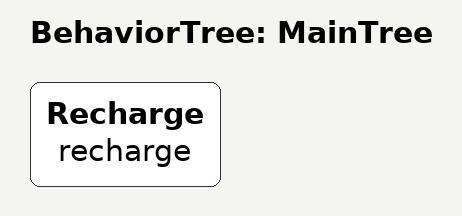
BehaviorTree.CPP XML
<root main_tree_to_execute = "MainTree" >
    <BehaviorTree ID="MainTree">
        <Recharge    name="recharge"/>
    </BehaviorTree>
</root>
